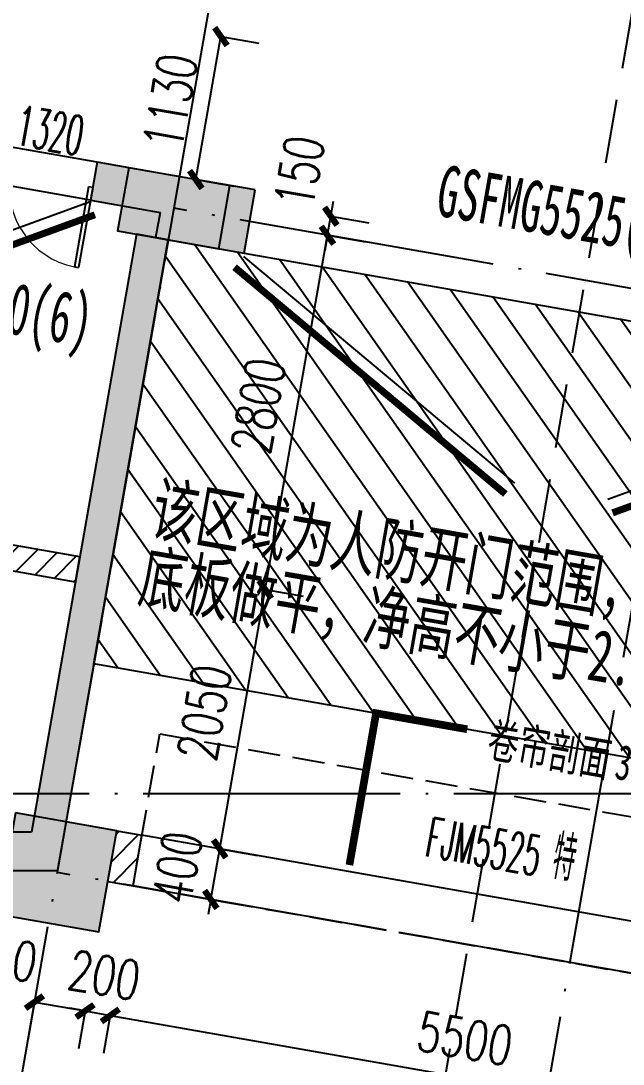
# Model space of a CAD drawing. Header units: millimetres. Extents: x 12325263 to 13848842, y -1463133 to 573208.
# Drawn here: x 12609236 to 12613923, y -1106593 to -1098471 of the extents above; entities that cross this region are included whole.
import ezdxf
from ezdxf.xclip import XClip

# ---------------------------------------------------------------- set-up
doc = ezdxf.new("R2010")
doc.units = ezdxf.units.MM
doc.header["$LTSCALE"] = 1000
doc.header["$XCLIPFRAME"] = 0
for name, pattern in [('__DASH', [0.35, 0.25, -0.1]), ('DASH', [0.35, 0.25, -0.1]), ('DASHED2', [0.375, 0.25, -0.125]), ('DOTE', [2.4200000000000004, 2, -0.2, 0.02, -0.2])]:
    doc.linetypes.add(name, pattern=pattern)
for name, color, linetype in [('-2F平面$0$WALL-SHATCH', 8, 'Continuous'), ('A-ANNO-DIMS', 83, 'Continuous'), ('A-ANNO-SYMB', 3, 'Continuous'), ('A-ANNO-TEXT', 7, 'Continuous'), ('A-AXIS', 16, 'DOTE'), ('A-COLS', 6, 'Continuous'), ('A-WALL-PATT', 8, 'Continuous'), ('A_WALL(防火墙)', 151, 'Continuous'), ('DOOR_FIRE', 1, 'Continuous'), ('DOOR_FIRE_TEXT', 7, 'Continuous'), ('PUB_DIM', 83, 'Continuous'), ('PUB_HATCH', 8, 'Continuous'), ('WALL', 5, 'Continuous'), ('WINDOW_TEXT', 7, 'Continuous'), ('人防墙', 6, 'Continuous'), ('人防平时标注', 42, 'Continuous'), ('人防门', 60, 'Continuous'), ('人防门编号', 73, 'Continuous'), ('车道中心线', 6, 'Continuous'), ('防火卷帘', 141, 'Continuous')]:
    doc.layers.add(name, color=color, linetype=linetype)
doc.styles.add('_TCH_DIM_T3', font='SIMPLEX.shx', dxfattribs={"width": 0.7058823529411765, "bigfont": 'GBCBIG.shx'})
doc.styles.add('_TCH_WINDOW', font='SIMPLEX', dxfattribs={"width": 0.7, "height": 3.5, "bigfont": 'GBCBIG'})
doc.styles.add('宋体', font='', dxfattribs={"width": 0.65})
doc.styles.add('标注宋体', font='', dxfattribs={"width": 0.6})
doc.styles.get('宋体').set_extended_font_data('SimSun')
doc.styles.get('标注宋体').set_extended_font_data('NSimSun')
doc.dimstyles.new('_TCH_ARCH&&120', dxfattribs={"dimtxt": 306, "dimasz": 120, "dimexe": 300, "dimexo": 360, "dimgap": 147, "dimtad": 1, "dimdec": 0, "dimzin": 0, "dimdsep": 46, "dimtxsty": '_TCH_DIM_T3', "dimblk": 'ARCHTICK', "dimcen": 0.09, "dimclrt": 7, "dimazin": 2, "dimtfac": 1, "dimtdec": 0, "dimtix": 1, "dimtmove": 2, "dimatfit": 3, "dimfxl": 1, "dimfxlon": 1, "dimtolj": 1, "dimtzin": 0, "dimarcsym": 0})
pattern_1 = [(45, (0, 89.755675), (-88.38838300365748, 88.3883830036575), [])]

# ---------------------------------------------------------------- blocks, each defined once
blk = doc.blocks.new('asdgafgfasdfagfagasdgagasdgdfgdsfh$DorLib2D$00000211')
at = {"color": 0}
for p, q in [((-0.4999999999998872, 0.04999999999998384), (-0.0669872981076951, 0.299999999999979)), ((0.5000000000001146, 0.05000000000001181), (0.06698729810792248, 0.3000000000000083))]:
    blk.add_line(p, q, dxfattribs=at)
at = {"color": 0, "const_width": 0.01}
for points in [[(-0.509999999999887, 0.06732050807566958), (-0.07698729810769844, 0.31732050807565)], [(0.5100000000001126, 0.06732050807569756), (0.07698729810792404, 0.3173205080756794)]]:
    blk.add_lwpolyline(points, dxfattribs=at)
blk = doc.blocks.new('asdgafgfadagagfdhdagdgfasdgagasdgdfgdsfh$DorLib2D$00000192')
at = {"color": 0}
blk.add_line((-0.4999999999906706, 0.1249999999948415), (0.3660254037936426, 0.6249999999947988), dxfattribs=at)
at = {"color": 0, "const_width": 0.04166666666666666}
blk.add_lwpolyline([(-0.5416666666573526, 0.1971687836435301), (0.3243587371270884, 0.6971687836435052)], dxfattribs=at)
blk = doc.blocks.new('asdgafgf20230228-rf2')
at = {"layer": 'PUB_HATCH'}
for points in [[(38774.26776216613, 19320.18369680658), (38232.54581511716, 19415.30455685893), (38180.66262259286, 19119.8250578518), (38722.38456964183, 19024.70419779948)], [(38687.76136409559, 18827.70163098107), (39377.22950245984, 18706.63562381955), (39463.70316664375, 19199.10116109359), (38774.23502827949, 19320.16716825511)], [(38540.05816666997, 18853.6610151074), (37722.92031991498, 14199.99760968297), (37924.06772277613, 13899.99612316972), (38786.29106520904, 18810.42492281118)], [(37722.92031991498, 14199.99760968297), (37158.30196174455, 14200.00178228488), (37158.29974470616, 13900.00178229307), (37924.06772277613, 13899.99612316972)]]:
    blk.add_hatch(color=256, dxfattribs=at).paths.add_polyline_path(points)
at = {"layer": '人防平时标注'}
h = blk.add_hatch(dxfattribs=at)
h.set_pattern_fill('ANSI31', color=8, scale=150, angle=-99.95903231129469)
h.set_pattern_definition([(305.0409676887052, (-1229816.60345172, 10050455.38734843), (194.9628710504819, 136.72232640192), [])])
h.paths.add_polyline_path([(45483.91932100616, 17634.36403430719), (44904.56636949815, 14334.8139103197), (38206.94537570886, 15510.98851745296), (38786.28892364912, 18810.40084861079)])
at = {"layer": '人防墙'}
for p, q in [((38232.54581511716, 19415.30455685893), (38180.66262259286, 19119.8250578518)), ((38774.26776216613, 19320.18369680658), (38232.54581511716, 19415.30455685893)), ((39463.70316664375, 19199.10116109359), (38774.23502827949, 19320.16716825511)), ((39377.22950245984, 18706.63562381955), (39463.70316664375, 19199.10116109359)), ((38180.66262259286, 19119.8250578518), (38722.38456964183, 19024.70419779948)), ((38722.38456964183, 19024.70419779948), (38687.76136409559, 18827.70163098107)), ((38540.05816666997, 18853.6610151074), (37722.92031991498, 14199.99760968297)), ((38786.29106520904, 18810.42492281118), (38540.05816666997, 18853.6610151074)), ((38786.29106520904, 18810.42492281118), (37924.06772277613, 13899.99612316972)), ((38687.76136409559, 18827.70163098107), (39377.22950245984, 18706.63562381955)), ((37722.92031991498, 14199.99760968297), (37158.30196174455, 14200.00178228488)), ((37158.29974470616, 13900.00178229307), (37924.06772277613, 13899.99612316972))]:
    blk.add_line(p, q, dxfattribs=at)
at = {"layer": '人防平时标注', "elevation": 2.982798457690922e-07}
blk.add_lwpolyline([(45483.91932100616, 17634.36403430719), (44904.56636949815, 14334.8139103197), (38206.94537570886, 15510.98851745296), (38786.28892364912, 18810.40084861079)], close=True, dxfattribs=at)
at = {"layer": '人防门'}
for p, q in [((38232.5458151171, 19415.3045568589), (36952.134652753, 19640.13172446422)), ((38180.6626225928, 19119.8250578518), (36900.2514602287, 19344.65222545711))]:
    blk.add_line(p, q, dxfattribs=at)
at = {"layer": '人防门', "xscale": 1300, "yscale": 1300, "zscale": 300, "rotation": 170.0409676874424}
blk.add_blockref('asdgafgfadagagfdhdagdgfasdgagasdgdfgdsfh$DorLib2D$00000192', (37566.3986376729, 19379.97839115801), dxfattribs=at)
at = {"layer": '人防门', "ltscale": 1000, "xscale": -5500, "yscale": 5500, "zscale": 500, "rotation": 170.0407726188443}
blk.add_blockref('asdgafgfasdfagfagasdgagasdgdfgdsfh$DorLib2D$00000211', (42129.026789559, 18477.2632394451), dxfattribs=at)
at = {"layer": '人防平时标注', "style": '标注宋体', "width": 0.65}
for s, p in [('该区域为人防开门范围，', (38633.12875376083, 16530.75976265362, 2.982798457690922e-07)), ('底板做平，净高不小于2.8米', (38540.63981801458, 16004.02686455008, 2.982798457690922e-07))]:
    blk.add_text(s, height=399.9999999999998, rotation=350.0409675112385, dxfattribs=at).set_placement(p)
at = {"layer": '人防门编号', "style": '标注宋体', "width": 0.6}
for s, p in [('GSFMG5525(6)', (40855.933322547, 19004.27216977649, 2.982798457690922e-07)), ('HFM1320(6)', (36549.98196801171, 18257.53431812488, 2.982798457690922e-07))]:
    blk.add_text(s, height=399.9999999999999, rotation=350.0412492270646, dxfattribs=at).set_placement(p)
blk = doc.blocks.new('_FZH')
blk.add_lwpolyline([(-0.5, -0.5), (0.5, -0.5), (0.5, 0.5), (-0.5, 0.5)], close=True)
at = {"layer": 'PUB_HATCH'}
blk.add_solid([(-0.5, -0.5), (0.5, -0.5), (-0.5, 0.5), (0.5, 0.5)], dxfattribs=at)
blk = doc.blocks.new('1-3F')
at = {"layer": 'A-COLS'}
for p, xscale, yscale, zscale, rotation in [((6129.554614517838, 35956.64639496035), 500.00000000031, 800.0000000025686, 800.0000000025686, 260.0413192127111), ((5221.630470190197, 30785.74959187675), 799.9999999988994, 799.9999999988994, 799.9999999988994, 260.0413192127452)]:
    blk.add_blockref('_FZH', p, dxfattribs=dict(at, xscale=xscale, yscale=yscale, zscale=zscale, rotation=rotation))
blk = doc.blocks.new('adgshg13--2F平面$0$A$C7F010FC0')
at = {"layer": '-2F平面$0$WALL-SHATCH'}
h = blk.add_hatch(color=256, dxfattribs=at)
h.dxf.hatch_style = 1
h.paths.add_polyline_path([(-60384.17120504379, -16880.89509773254), (-763.1647881269455, 197.4793643951416), (12587.61850607395, -13153.30393266678), (12587.61850607395, -157996.0197629929), (-162964.8506313562, -188820.4315237999), (-171262.3814957142, -180522.900662899), (-171262.3814957142, -31310.89849328995), (-150707.1909123659, -10755.70791006088), (-131860.0775495768, -7980.895098209381), (-99162.38149428368, -7980.895098209381), (-99162.38149428368, -4980.895097732544), (-76620.42811572552, -4980.895097732544), (-70107.65229141712, -16880.89509773254)], flags=16)
h.paths.add_polyline_path([(-60091.22944009304, -16380.89510011673), (-646.8769880533218, 646.876989364624), (12987.61850607395, -12987.61850786209), (12987.61850607395, -158331.9049158096), (-163100.5840539932, -189250.3835258484), (-171662.3814958334, -180688.5860877037), (-171662.3814958334, -31145.21306848526), (-150777.8961598873, -10260.7277340889), (-131896.6870943308, -7480.895098209381), (-99562.38149428368, -7480.895098209381), (-99562.38149428368, -4580.895097732544), (-76365.55243730545, -4580.895097732544), (-69907.50581622124, -16380.89510774612)])
blk = doc.blocks.new('A$C2A3E77E8')
at = {"layer": 'WALL', "color": 1}
blk.add_blockref('adgshg13--2F平面$0$A$C7F010FC0', (561507.9086489398, 205483.1249103504), dxfattribs=at)
blk = doc.blocks.new('asdfadfgsdg')
at = {"layer": 'A-AXIS'}
for p, q in [((15844.89874878526, 92554.357993779), (-1535.36344262585, -6431.380808119429)), ((19833.87628258765, 91853.95936815557), (2453.614091178402, -7131.779433742631)), ((21186.13119169883, 38414.92250390421), (6782.95109873265, 40943.8832353761)), ((20278.20704737119, 33244.02570082014), (5875.026954408735, 35772.9864322918))]:
    blk.add_line(p, q, dxfattribs=at)
blk = doc.blocks.new('asdfasdfadgd')
at = {"layer": '车道中心线', "linetype": 'DASHED2', "ltscale": 2}
blk.add_line((42007.57024923712, -15918.70624019532), (54718.62744193524, 56474.52772310306), dxfattribs=at)
blk = doc.blocks.new('qlzw')
at = {"layer": 'A-AXIS'}
blk.add_line((12411416.81071017, 1027389.759090065), (12486866.81071017, 1027389.759090064), dxfattribs=at)
blk = doc.blocks.new('_ArchTick')
at = {"color": 0, "linetype": 'ByBlock', "const_width": 0.4}
blk.add_lwpolyline([(-0.5, -0.5), (0.5, 0.5)], dxfattribs=at)
blk = doc.blocks.new('*D3828')
at = {"layer": 'Defpoints', "color": 0, "transparency": 16777216}
for p in [(12609390.63303442, -1104672.491792151), (12610783.38570333, -1104917.03617618), (12609321.46085331, -1105066.447843278)]:
    blk.add_point(p, dxfattribs=at)
at = {"layer": 'PUB_DIM', "color": 0, "lineweight": -2, "transparency": 16777216}
for p, q in [((12610783.38570333, -1104917.03617618), (12610804.13825518, -1104798.844249248)), ((12610714.21352222, -1105310.992227306), (12610783.38570333, -1104917.03617618)), ((12610782.40077061, -1104916.863238247), (12611078.86552066, -1104968.917555792)), ((12610714.21352222, -1105310.992227306), (12610693.46097038, -1105429.184154238)), ((12610713.2285895, -1105310.819289373), (12611009.69333955, -1105362.873606917))]:
    blk.add_line(p, q, dxfattribs=at)
at = {"layer": 'PUB_DIM', "color": 0, "lineweight": -2, "transparency": 16777216, "xscale": 120, "yscale": 120, "zscale": 120}
for p, rotation in [((12610783.38570333, -1104917.03617618), 260.0413192250716), ((12610714.21352222, -1105310.992227306), 80.04131922507156)]:
    blk.add_blockref('_ArchTick', p, dxfattribs=dict(at, rotation=rotation))
at = {"layer": 'PUB_DIM', "color": 7, "transparency": 16777216, "insert": (12610453.31979545, -1105062.132822129), "char_height": 306, "attachment_point": 5, "rotation": 80.04131922507153, "style": '_TCH_DIM_T3'}
blk.add_mtext('\\A1;400', dxfattribs=at)
blk = doc.blocks.new('*D3829')
at = {"layer": 'Defpoints', "color": 0, "transparency": 16777216}
for p in [(12609745.15878681, -1102653.362668324), (12611137.91145573, -1102897.907052351), (12609390.63303441, -1104672.491792153)]:
    blk.add_point(p, dxfattribs=at)
at = {"layer": 'PUB_DIM', "color": 0, "lineweight": -2, "transparency": 16777216}
for p, q in [((12610783.38570333, -1104917.03617618), (12611137.91145573, -1102897.907052351)), ((12611136.92652301, -1102897.734114419), (12611433.39127306, -1102949.788431963)), ((12610782.40077061, -1104916.863238248), (12611078.86552066, -1104968.917555792))]:
    blk.add_line(p, q, dxfattribs=at)
at = {"layer": 'PUB_DIM', "color": 0, "lineweight": -2, "transparency": 16777216, "xscale": 120, "yscale": 120, "zscale": 120}
for p, rotation in [((12611137.91145573, -1102897.907052351), 80.04131922515177), ((12610783.38570333, -1104917.03617618), 260.0413192251518)]:
    blk.add_blockref('_ArchTick', p, dxfattribs=dict(at, rotation=rotation))
at = {"layer": 'PUB_DIM', "color": 7, "transparency": 16777216, "insert": (12610665.1687622, -1103855.590234654), "char_height": 306, "attachment_point": 5, "rotation": 80.04131922515177, "style": '_TCH_DIM_T3'}
blk.add_mtext('\\A1;2050', dxfattribs=at)
blk = doc.blocks.new('*D3830')
at = {"layer": 'Defpoints', "color": 0, "transparency": 16777216}
for p in [(12610229.38499648, -1099895.551040169), (12611622.1376654, -1100140.095424196), (12609745.15878681, -1102653.362668325)]:
    blk.add_point(p, dxfattribs=at)
at = {"layer": 'PUB_DIM', "color": 0, "lineweight": -2, "transparency": 16777216}
for p, q in [((12611137.91145573, -1102897.907052351), (12611622.1376654, -1100140.095424196)), ((12611621.15273267, -1100139.922486264), (12611917.61748273, -1100191.976803807)), ((12611136.92652301, -1102897.734114419), (12611433.39127306, -1102949.788431963))]:
    blk.add_line(p, q, dxfattribs=at)
at = {"layer": 'PUB_DIM', "color": 0, "lineweight": -2, "transparency": 16777216, "xscale": 120, "yscale": 120, "zscale": 120}
for p, rotation in [((12611622.1376654, -1100140.095424196), 80.04131922515458), ((12611137.91145573, -1102897.907052351), 260.0413192251546)]:
    blk.add_blockref('_ArchTick', p, dxfattribs=dict(at, rotation=rotation))
at = {"layer": 'PUB_DIM', "color": 7, "transparency": 16777216, "insert": (12611084.54474323, -1101467.119858661), "char_height": 306, "attachment_point": 5, "rotation": 80.04131922515458, "style": '_TCH_DIM_T3'}
blk.add_mtext('\\A1;2800', dxfattribs=at)
blk = doc.blocks.new('*D3831')
at = {"layer": 'Defpoints', "color": 0, "transparency": 16777216}
for p in [(12610255.32065069, -1099747.839810723), (12610229.38499648, -1099895.551040166), (12611648.0733196, -1099992.384194753)]:
    blk.add_point(p, dxfattribs=at)
at = {"layer": 'PUB_DIM', "color": 0, "lineweight": -2, "transparency": 16777216}
for p, q in [((12611648.0733196, -1099992.384194753), (12611668.82587145, -1099874.192267821)), ((12611622.13766539, -1100140.095424196), (12611648.0733196, -1099992.384194753)), ((12611647.08838688, -1099992.211256821), (12611943.55313693, -1100044.265574365)), ((12611622.13766539, -1100140.095424196), (12611601.38511355, -1100258.287351128)), ((12611621.15273267, -1100139.922486264), (12611917.61748273, -1100191.976803808))]:
    blk.add_line(p, q, dxfattribs=at)
at = {"layer": 'PUB_DIM', "color": 0, "lineweight": -2, "transparency": 16777216, "xscale": 120, "yscale": 120, "zscale": 120}
for p, rotation in [((12611648.0733196, -1099992.384194753), 260.0413192249956), ((12611622.13766539, -1100140.095424196), 80.04131922499562)]:
    blk.add_blockref('_ArchTick', p, dxfattribs=dict(at, rotation=rotation))
at = {"layer": 'PUB_DIM', "color": 7, "transparency": 16777216, "insert": (12611404.47488188, -1099645.022997811), "char_height": 306, "attachment_point": 5, "rotation": 80.04131922499559, "style": '_TCH_DIM_T3'}
blk.add_mtext('\\A1;150', dxfattribs=at)
blk = doc.blocks.new('*D3852')
at = {"layer": 'Defpoints', "color": 0, "transparency": 16777216}
for p in [(12609449.2863556, -1105494.952405351), (12609843.24503403, -1105564.12504786), (12609735.21230135, -1106179.403444775)]:
    blk.add_point(p, dxfattribs=at)
at = {"layer": 'PUB_DIM', "color": 0, "lineweight": -2, "transparency": 16777216}
for p, q in [((12609341.42656085, -1106109.245869541), (12609289.37224324, -1106405.710619585)), ((12609341.25362292, -1106110.230802266), (12609735.21230135, -1106179.403444775)), ((12609735.38523928, -1106178.418512051), (12609683.33092167, -1106474.883262094))]:
    blk.add_line(p, q, dxfattribs=at)
at = {"layer": 'PUB_DIM', "color": 0, "lineweight": -2, "transparency": 16777216, "xscale": 120, "yscale": 120, "zscale": 120}
for p, rotation in [((12609341.25362292, -1106110.230802266), 170.0413192127305), ((12609735.21230135, -1106179.403444775), 350.0413192127305)]:
    blk.add_blockref('_ArchTick', p, dxfattribs=dict(at, rotation=rotation))
at = {"layer": 'PUB_DIM', "color": 7, "transparency": 16777216, "insert": (12609083.47215404, -1105760.379299047), "char_height": 306, "attachment_point": 5, "rotation": 350.04131921273046, "style": '_TCH_DIM_T3'}
blk.add_mtext('\\A1;400', dxfattribs=at)
blk = doc.blocks.new('*D3853')
at = {"layer": 'Defpoints', "color": 0, "transparency": 16777216}
for p in [(12609843.24503402, -1105564.12504786), (12610039.90898894, -1105598.655992837), (12609931.87625626, -1106213.934389752)]:
    blk.add_point(p, dxfattribs=at)
at = {"layer": 'PUB_DIM', "color": 0, "lineweight": -2, "transparency": 16777216}
for p, q in [((12609735.21230134, -1106179.403444775), (12609617.02037442, -1106158.650892905)), ((12609735.38523928, -1106178.418512051), (12609683.33092167, -1106474.883262095)), ((12609735.21230134, -1106179.403444775), (12609931.87625626, -1106213.934389752)), ((12609932.04919419, -1106212.949457028), (12609879.99487659, -1106509.414207072)), ((12609931.87625626, -1106213.934389752), (12610050.06818319, -1106234.686941623))]:
    blk.add_line(p, q, dxfattribs=at)
at = {"layer": 'PUB_DIM', "color": 0, "lineweight": -2, "transparency": 16777216, "xscale": 120, "yscale": 120, "zscale": 120}
for p, rotation in [((12609735.21230134, -1106179.403444775), 350.0413192126829), ((12609931.87625626, -1106213.934389752), 170.0413192126829)]:
    blk.add_blockref('_ArchTick', p, dxfattribs=dict(at, rotation=rotation))
at = {"layer": 'PUB_DIM', "color": 7, "transparency": 16777216, "insert": (12609885.42565848, -1105901.189099945), "char_height": 306, "attachment_point": 5, "rotation": 350.04131921268294, "style": '_TCH_DIM_T3'}
blk.add_mtext('\\A1;200', dxfattribs=at)
blk = doc.blocks.new('*D3854')
at = {"layer": 'Defpoints', "color": 0, "transparency": 16777216}
for p in [(12610039.90898895, -1105598.655992837), (12615457.37597441, -1106549.87379209), (12615349.34324173, -1107165.152189005)]:
    blk.add_point(p, dxfattribs=at)
at = {"layer": 'PUB_DIM', "color": 0, "lineweight": -2, "transparency": 16777216}
for p, q in [((12609932.0491942, -1106212.949457028), (12609879.99487659, -1106509.414207072)), ((12609931.87625627, -1106213.934389753), (12615349.34324173, -1107165.152189005)), ((12615349.51617966, -1107164.167256281), (12615297.46186205, -1107460.632006324))]:
    blk.add_line(p, q, dxfattribs=at)
at = {"layer": 'PUB_DIM', "color": 0, "lineweight": -2, "transparency": 16777216, "xscale": 120, "yscale": 120, "zscale": 120}
for p, rotation in [((12609931.87625627, -1106213.934389753), 170.0413192127172), ((12615349.34324173, -1107165.152189005), 350.0413192127172)]:
    blk.add_blockref('_ArchTick', p, dxfattribs=dict(at, rotation=rotation))
at = {"layer": 'PUB_DIM', "color": 7, "transparency": 16777216, "insert": (12612692.49112867, -1106394.06347206), "char_height": 306, "attachment_point": 5, "rotation": 350.0413192127172, "style": '_TCH_DIM_T3'}
blk.add_mtext('\\A1;5500', dxfattribs=at)
blk = doc.blocks.new('*D3986')
at = {"layer": 'A-ANNO-DIMS', "color": 0, "lineweight": -2, "transparency": 16777216}
for p, q in [((12610597.41787336, -1099706.353004956), (12610792.82001488, -1098593.520041656)), ((12610791.83508322, -1098593.347097682), (12611088.29951389, -1098645.403234181)), ((12610596.4329417, -1099706.180060982), (12610892.89737237, -1099758.236197481))]:
    blk.add_line(p, q, dxfattribs=at)
at = {"layer": 'Defpoints', "color": 0, "transparency": 16777216}
for p in [(12610096.8210777, -1098471.309712425), (12610792.82001488, -1098593.520041656), (12609901.41893618, -1099584.142675725)]:
    blk.add_point(p, dxfattribs=at)
at = {"layer": 'A-ANNO-DIMS', "color": 0, "lineweight": -2, "transparency": 16777216, "xscale": 120, "yscale": 120, "zscale": 120}
for p, rotation in [((12610792.82001488, -1098593.520041656), 80.0409676873982), ((12610597.41787336, -1099706.353004956), 260.0409676873982)]:
    blk.add_blockref('_ArchTick', p, dxfattribs=dict(at, rotation=rotation))
at = {"layer": 'A-ANNO-DIMS', "color": 7, "transparency": 16777216, "insert": (12610399.63944511, -1099098.053330781), "char_height": 306, "attachment_point": 5, "rotation": 80.04096768739818, "style": '_TCH_DIM_T3'}
blk.add_mtext('\\A1;1130', dxfattribs=at)
blk = doc.blocks.new('$DorLib2D$00000037')
at = {"linetype": 'DASH'}
blk.add_line((0.5, 3.108624468950438e-15), (-0.5, 3.108624468950438e-15), dxfattribs=at)
blk = doc.blocks.new('$DorLib2D$00000002')
for p, q in [((-0.5, -5.684341886080802e-17), (-0.5000000000000007, 0.4875)), ((-0.4750000000000007, 0.4875), (-0.5000000000000007, 0.4875)), ((-0.475, -2.842170943040401e-17), (-0.4750000000000007, 0.4875)), ((0.475, -2.842170943040401e-17), (0.4750000000000007, 0.4875)), ((0.4750000000000007, 0.4875), (0.5000000000000007, 0.4875)), ((0.5, -5.684341886080802e-17), (0.5000000000000007, 0.4875)), ((-0.5, -5.684341886080802e-17), (-0.475, -2.842170943040401e-17)), ((0.5, -5.684341886080802e-17), (0.475, -2.842170943040401e-17))]:
    blk.add_line(p, q)
at = {"lineweight": 13}
for centre, start, end in [((-0.4875, -4.263256414560601e-17), 0, 88.53071641864632), ((0.4875, -4.263256414560601e-17), 91.4692835813537, 180)]:
    blk.add_arc(centre, 0.4875, start, end, dxfattribs=at)

msp = doc.modelspace()

# ---------------------------------------------------------------- hatches: boundary and pattern name
at = {"layer": 'A-WALL-PATT'}
h = msp.add_hatch(dxfattribs=at)
h.set_pattern_fill('普通砖', color=256, scale=50, style=0)
h.set_pattern_definition(pattern_1)
h.paths.add_polyline_path([(12609695.8765598, -1102644.709522323), (12607372.62989699, -1102236.785749454), (12607355.20483926, -1102436.785750285), (12609661.28897339, -1102841.69606721)])
h = msp.add_hatch(dxfattribs=at)
h.set_pattern_fill('普通砖', color=256, scale=50, style=0)
h.set_pattern_definition(pattern_1)
h.paths.add_polyline_path([(12610109.39676358, -1105204.796385796), (12610178.56894469, -1104810.840334669), (12609981.5823998, -1104776.252748261), (12609912.41021869, -1105170.208799388)])

# ---------------------------------------------------------------- linework, layer by layer
at = {"layer": 'A-ANNO-SYMB', "const_width": 60}
msp.add_lwpolyline([(12611793.07808558, -1105043.39954996), (12612000.60360428, -1103861.480280683), (12612709.75516584, -1103985.995591904)], dxfattribs=at)
at = {"layer": 'A_WALL(防火墙)'}
for p, q in [((12609695.8765598, -1102644.709522323), (12607372.62989699, -1102236.785749454)), ((12609661.28897339, -1102841.69606721), (12607355.20483926, -1102436.785750285)), ((12609661.28897339, -1102841.69606721), (12609695.8765598, -1102644.709522323)), ((12609912.41021869, -1105170.208799388), (12609981.5823998, -1104776.252748261)), ((12609981.5823998, -1104776.252748261), (12610178.56894469, -1104810.840334669)), ((12610109.39676358, -1105204.796385796), (12610178.56894469, -1104810.840334669)), ((12609912.41021869, -1105170.208799388), (12610109.39676358, -1105204.796385796))]:
    msp.add_line(p, q, dxfattribs=at)
at = {"layer": '防火卷帘', "linetype": 'DASH'}
msp.add_line((12610109.07118899, -1105204.756784213, 4.270860438342227e-06), (12615526.20117338, -1106155.915410431, 4.270860438342227e-06), dxfattribs=at)
at = {"layer": '防火卷帘', "color": 6, "linetype": '__DASH'}
msp.add_lwpolyline([(12615734.06668593, -1104974.038275551), (12615526.54116877, -1106155.957545458), (12610109.07418133, -1105204.739745063), (12610316.59969849, -1104022.820475158)], close=True, dxfattribs=at)

# ---------------------------------------------------------------- block references
ref = msp.add_blockref('A$C2A3E77E8', (12039933.30876733, -1095474.795956885), dxfattribs=dict(rotation=350.0412492537527))
XClip(ref).set_block_clipping_path([(574517.632849127, 127502.23674306343), (563167.6328490991, 127502.22288467549), (563167.6311767455, 128872.36548285093), (556800.2987149898, 128872.35771109001), (544257.8770271596, 126670.09965810878), (543557.4714692105, 130659.08047959034), (536268.9804626536, 129379.33173123898), (537790.8662453052, 120711.80386261316), (523312.3703787625, 118169.60067071859), (521652.13574292883, 127625.07135696709), (520765.66181714274, 127469.4202569119), (520307.37785156816, 130079.46789511177), (515776.70023758896, 129283.96870927291), (515422.1926091146, 131303.0932199814), (513452.29580140486, 130957.20977362967), (514282.4182554409, 126229.48786514811), (510637.99198265746, 125589.57711327495), (512263.53463128395, 116331.17830774235), (512362.3527807724, 116348.529120174), (517291.10722481646, 88278.01458144141), (519851.8954271879, 88727.62346412987), (522454.62488821335, 73904.41483621066), (519893.7906026859, 73454.76868356578), (526007.3042119928, 38637.45273981895), (480033.70290305093, 30565.02585530118), (466439.1866319198, 28317.0522398334), (446673.6220214516, 140886.98885564134), (578014.3726615645, 163948.422490485), (584117.7942495663, 129187.8787387202)])
for name, p in [('1-3F', (12604296.80622208, -1135886.785749967)), ('asdfadfgsdg', (12603643.42459348, -1140874.022590382)), ('asdfasdfadgd', (12564646.82107771, -1124286.785749965))]:
    msp.add_blockref(name, p)
at = {"layer": 'A_WALL(防火墙)'}
msp.add_blockref('qlzw', (133430.0103675351, -2131876.544840029), dxfattribs=at)
at = {"layer": 'DOOR_FIRE', "xscale": 1300, "yscale": 1300, "zscale": 100, "rotation": 170.0413192251351}
msp.add_blockref('$DorLib2D$00000002', (12609154.59795973, -1099655.953120065), dxfattribs=at)
at = {"layer": '人防墙'}
ref = msp.add_blockref('asdgafgf20230228-rf2', (12571596.84652082, -1118986.684928056), dxfattribs=at)
XClip(ref).set_block_clipping_path([(-67355.29065233096, -38121.284774299944), (65994.70934768021, 85028.71522570006)])
at = {"layer": '防火卷帘', "xscale": -5500, "yscale": -5500, "zscale": 100, "rotation": 170.0413192251133}
msp.add_blockref('$DorLib2D$00000037', (12612886.811354, -1105286.363007548), dxfattribs=at)

# ---------------------------------------------------------------- texts
at = {"layer": 'A-ANNO-TEXT', "style": '宋体', "width": 0.65}
for s, p in [('卷帘剖面', (12612852.50178579, -1104193.407897237)), ('3', (12613848.17982185, -1104368.972799093))]:
    msp.add_text(s, height=271.8987341772152, rotation=349.9999999999999, dxfattribs=at).set_placement(p)
at = {"layer": 'DOOR_FIRE_TEXT', "style": '_TCH_WINDOW', "width": 0.4941176470588236}
msp.add_text('1320', height=306, rotation=350.0413192251351, dxfattribs=at).set_placement((12609181.51405742, -1099431.349646029))
at = {"layer": 'WINDOW_TEXT', "style": '_TCH_WINDOW'}
for s, height, width, p in [('FJM5525', 306, 0.4941176470588236, (12612373.4992217, -1104972.891554172)), ('特', 347.2340425531914, 0.7, (12613352.12837669, -1105144.722683447))]:
    msp.add_text(s, height=height, rotation=350.0413192251133, dxfattribs=dict(at, width=width)).set_placement(p)

# ---------------------------------------------------------------- dimensions: what is measured, and where the dimension line sits
at = {"layer": 'A-ANNO-DIMS'}
dim = msp.add_aligned_dim(p1=(12609901.41893618, -1099584.142675725), p2=(12610096.8210777, -1098471.309712425), distance=-706.6469310229724, dimstyle='_TCH_ARCH&&120', dxfattribs=at)
dim.commit()
dim.dimension.update_dxf_attribs({"geometry": '*D3986', "text_midpoint": (12610399.63944511, -1099098.053330781)})
at = {"layer": 'PUB_DIM'}
for base, p1, p2, angle, picture, middle in [((12611648.0733196, -1099992.384194753), (12610229.38499648, -1099895.551040166), (12610255.32065069, -1099747.839810723), 80.04131922432546, '*D3831', (12611404.47488188, -1099645.022997811)), ((12609735.21230135, -1106179.403444775), (12609449.2863556, -1105494.952405351), (12609843.24503403, -1105564.12504786), 350.04131921279617, '*D3852', (12609083.47215404, -1105760.379299047))]:
    dim = msp.add_linear_dim(base=base, p1=p1, p2=p2, angle=angle, dimstyle='_TCH_ARCH&&120', dxfattribs=at)
    dim.commit()
    dim.dimension.update_dxf_attribs({"geometry": picture, "text_midpoint": middle, "dimtype": 129})
for p1, p2, distance, picture, middle in [((12609745.15878682, -1102653.362668324), (12610229.38499648, -1099895.55104017), -1414.058680728966, '*D3830', (12611084.54474323, -1101467.119858661)), ((12609390.63303442, -1104672.491792153), (12609745.15878682, -1102653.362668324), -1414.0586807181194, '*D3829', (12610665.1687622, -1103855.590234654)), ((12609321.46085331, -1105066.447843278), (12609390.63303442, -1104672.491792151), -1414.0586807203165, '*D3828', (12610453.31979545, -1105062.132822129)), ((12609843.24503403, -1105564.12504786), (12610039.90898894, -1105598.655992837), -624.6907851416696, '*D3853', (12609885.42565848, -1105901.189099945)), ((12610039.90898894, -1105598.655992837), (12615457.37597441, -1106549.87379209), -624.6907851411182, '*D3854', (12612692.49112867, -1106394.06347206))]:
    dim = msp.add_aligned_dim(p1=p1, p2=p2, distance=distance, dimstyle='_TCH_ARCH&&120', dxfattribs=at)
    dim.commit()
    dim.dimension.update_dxf_attribs({"geometry": picture, "text_midpoint": middle})

doc.saveas('drawing.dxf')
